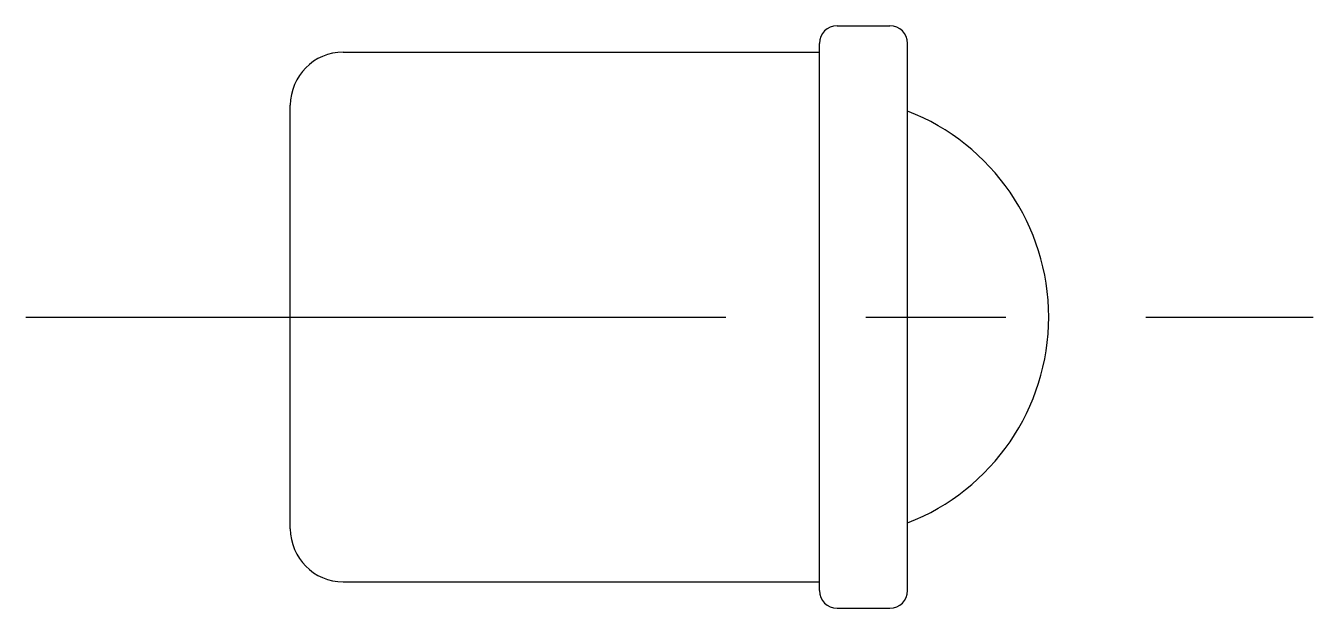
# Model space of a CAD drawing. Extents: x 10.3 to 55.6, y 10 to 53.3.
# Drawn here: x 41 to 55.6, y 46.7 to 53.3 of the extents above; entities outside this region: 2.
import ezdxf

# ---------------------------------------------------------------- set-up
doc = ezdxf.new("R2010")
doc.units = 0
doc.header["$LTSCALE"] = 0.25
doc.linetypes.add('CENTER', pattern=[50.8, 31.75, -6.35, 6.35, -6.35])
doc.layers.get('0').update_dxf_attribs({"linetype": 'CONTINUOUS'})
doc.layers.add('CENTER', color=1, linetype='CENTER')
doc.styles.get("Standard").update_dxf_attribs({"font": 'txt.shx', "bigfont": 'extfont.shx'})

msp = doc.modelspace()

# ---------------------------------------------------------------- linework, layer by layer
for p, q in [((50.2, 53.3), (50.8, 53.3)), ((44.6, 53), (50, 53)), ((50, 53), (50, 53.1)), ((50, 47), (50, 53)), ((51, 52.332), (51, 53.1)), ((44, 47.6), (44, 52.4)), ((51, 47.668), (51, 52.332)), ((51, 46.9), (51, 47.668)), ((44.6, 47), (50, 47)), ((50, 46.9), (50, 47)), ((50.2, 46.7), (50.8, 46.7))]:
    msp.add_line(p, q)
for centre, radius, start, end in [((50.2, 53.1), 0.2, 90, 180), ((50.8, 53.1), 0.2, 0, 90), ((44.6, 52.4), 0.6, 90, 180), ((50.1, 50), 2.5, 291.1002, 68.8998), ((44.6, 47.6), 0.6, 180, 270), ((50.2, 46.9), 0.2, 180, 270), ((50.8, 46.9), 0.2, 270, 0)]:
    msp.add_arc(centre, radius, start, end)
at = {"layer": 'CENTER', "color": 1, "linetype": 'CENTER'}
msp.add_line((41, 50), (55.6, 50), dxfattribs=at)

# ---------------------------------------------------------------- texts
for s, p in [('PFSSN 6', (10, 20)), ('PFSSN06', (10, 10))]:
    msp.add_text(s, height=2).set_placement(p)

doc.saveas('drawing.dxf')
